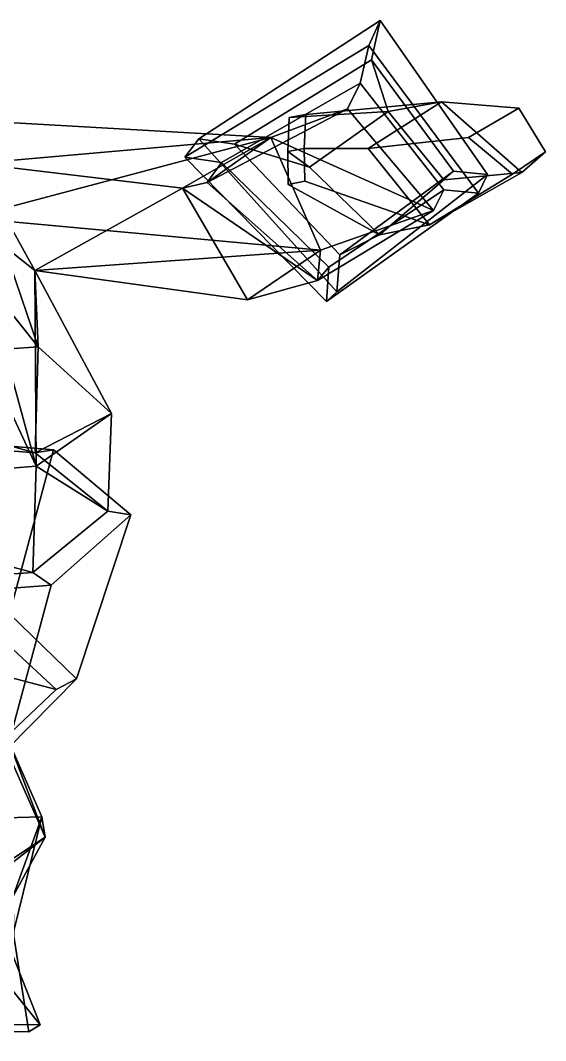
# Model space of a CAD drawing. Extents: x -246 to 268, y -156 to 306.
# Drawn here: x 94.7 to 267.6, y -155.9 to 179.9 of the extents above; entities that cross this region are included whole.
import ezdxf

# ---------------------------------------------------------------- set-up
doc = ezdxf.new("R2010")
doc.units = 0

msp = doc.modelspace()

# ---------------------------------------------------------------- linework, layer by layer
for points in [[(148.894745, 134.912842, 89.482346), (153.398788, 140.885071, 121.751648), (213.174103, 179.919525, 106.627563), (209.411362, 171.690369, 75.521507)], [(153.398788, 140.885071, 121.751648), (165.166962, 139.149902, 120.751259), (210.246796, 166.93222, 109.46521), (213.174103, 179.919525, 106.627563)], [(248.501953, 129.196075, 113.217079), (245.551758, 123.032867, 80.808334), (209.411362, 171.690369, 75.521507), (213.174103, 179.919525, 106.627563)], [(248.501953, 129.196075, 113.217079), (213.174103, 179.919525, 106.627563), (210.246796, 166.93222, 109.46521), (237.214813, 130.294617, 114.285675)], [(148.894745, 134.912842, 89.482346), (209.411362, 171.690369, 75.521507), (206.537277, 159.304565, 78.237061), (160.865448, 133.108276, 88.472389)], [(245.551758, 123.032867, 80.808334), (234.090454, 124.108307, 81.901169), (206.537277, 159.304565, 78.237061), (209.411362, 171.690369, 75.521507)], [(189.870117, 131.575867, 115.354988), (215.812973, 149.946167, 100.138374), (210.246796, 166.93222, 109.46521), (165.166962, 139.149902, 120.751259)], [(234.088654, 127.456055, 95.059471), (237.214813, 130.294617, 114.285675), (210.246796, 166.93222, 109.46521), (215.812973, 149.946167, 100.138374)], [(202.392609, 150.781982, 43.34531), (156.174286, 126.519318, 53.269608), (160.865448, 133.108276, 88.472389), (206.537277, 159.304565, 78.237061)], [(234.090454, 124.108307, 81.901169), (230.683075, 117.361572, 46.583179), (202.392609, 150.781982, 43.34531), (206.537277, 159.304565, 78.237061)], [(188.634995, 148.950439, 167.005005), (233.324875, 153.101013, 128.325363), (215.812973, 149.946167, 100.138374), (183.140289, 147.935669, 155.332794)], [(188.132202, 137.795959, 169.153183), (209.130112, 137.738525, 158.842651), (233.324875, 153.101013, 128.325363), (188.634995, 148.950439, 167.005005)], [(242.240585, 141.415283, 202.329941), (258.767395, 151.041138, 192.506546), (233.324875, 153.101013, 128.325363), (209.130112, 137.738525, 158.842651)], [(259.812714, 129.852661, 119.529266), (234.088654, 127.456055, 95.059471), (215.812973, 149.946167, 100.138374), (233.324875, 153.101013, 128.325363)], [(267.580261, 136.681519, 178.661301), (259.812714, 129.852661, 119.529266), (233.324875, 153.101013, 128.325363), (258.767395, 151.041138, 192.506546)], [(79.974503, 132.775574, 33.678898), (177.124634, 141.409546, -2.05074), (59.95433, 148.093018, -12.89994)], [(77.548683, 114.980743, -40.449852), (59.95433, 148.093018, -12.89994), (177.124634, 141.409546, -2.05074)], [(156.174286, 126.519318, 53.269608), (202.392609, 150.781982, 43.34531), (177.124634, 141.409546, -2.05074)], [(230.683075, 117.361572, 46.583179), (177.124634, 141.409546, -2.05074), (202.392609, 150.781982, 43.34531)], [(182.74231, 136.769226, 157.412445), (183.140289, 147.935669, 155.332794), (215.812973, 149.946167, 100.138374), (189.870117, 131.575867, 115.354988)], [(188.132202, 137.795959, 169.153183), (188.634995, 148.950439, 167.005005), (183.140289, 147.935669, 155.332794), (182.74231, 136.769226, 157.412445)], [(256.694427, 129.306702, 198.010986), (267.580261, 136.681519, 178.661301), (258.767395, 151.041138, 192.506546), (242.240585, 141.415283, 202.329941)], [(77.548683, 114.980743, -40.449852), (177.124634, 141.409546, -2.05074), (193.447266, 104.333984, -18.295084)], [(79.974503, 132.775574, 33.678898), (148.102493, 124.732635, 39.097389), (177.124634, 141.409546, -2.05074)], [(156.174286, 126.519318, 53.269608), (177.124634, 141.409546, -2.05074), (148.102493, 124.732635, 39.097389)], [(230.683075, 117.361572, 46.583179), (193.447266, 104.333984, -18.295084), (177.124634, 141.409546, -2.05074)], [(256.694427, 129.306702, 198.010986), (242.240585, 141.415283, 202.329941), (209.130112, 137.738525, 158.842651), (229.399094, 112.639526, 136.888596)], [(195.44104, 87.346832, 93.378006), (198.914063, 90.52861, 127.222794), (153.398788, 140.885071, 121.751648), (148.894745, 134.912842, 89.482346)], [(198.914063, 90.52861, 127.222794), (199.849289, 102.73497, 124.761841), (165.166962, 139.149902, 120.751259), (153.398788, 140.885071, 121.751648)], [(212.868332, 109.378601, 108.140327), (189.870117, 131.575867, 115.354988), (165.166962, 139.149902, 120.751259), (199.849289, 102.73497, 124.761841)], [(188.360992, 126.964355, 170.960052), (188.132202, 137.795959, 169.153183), (182.74231, 136.769226, 157.412445), (182.859833, 125.945496, 159.24733)], [(188.360992, 126.964355, 170.960052), (229.399094, 112.639526, 136.888596), (209.130112, 137.738525, 158.842651), (188.132202, 137.795959, 169.153183)], [(195.44104, 87.346832, 93.378006), (148.894745, 134.912842, 89.482346), (160.865448, 133.108276, 88.472389), (196.292542, 98.649597, 91.100883)], [(182.859833, 125.945496, 159.24733), (182.74231, 136.769226, 157.412445), (189.870117, 131.575867, 115.354988), (212.868332, 109.378601, 108.140327)], [(256.694427, 129.306702, 198.010986), (229.399094, 112.639526, 136.888596), (259.812714, 129.852661, 119.529266), (267.580261, 136.681519, 178.661301)], [(99.904861, 33.163208, -74.57486), (-1.652143, 25.093613, -107.49527), (53.331169, 133.301697, -54.914394)], [(-0.723967, 65.301605, 106.830841), (100.589821, 72.459564, 74.652657), (53.51025, 131.440948, 40.065685)], [(99.904861, 33.163208, -74.57486), (53.331169, 133.301697, -54.914394), (77.548683, 114.980743, -40.449852)], [(100.589821, 72.459564, 74.652657), (79.974503, 132.775574, 33.678898), (53.51025, 131.440948, 40.065685)], [(100.589821, 72.459564, 74.652657), (99.45327, 97.628021, -2.402007), (79.974503, 132.775574, 33.678898)], [(99.45327, 97.628021, -2.402007), (148.102493, 124.732635, 39.097389), (79.974503, 132.775574, 33.678898)], [(156.174286, 126.519318, 53.269608), (192.516037, 94.311829, 55.36002), (196.292542, 98.649597, 91.100883), (160.865448, 133.108276, 88.472389)], [(195.44104, 87.346832, 93.378006), (245.551758, 123.032867, 80.808334), (248.501953, 129.196075, 113.217079), (198.914063, 90.52861, 127.222794)], [(198.914063, 90.52861, 127.222794), (248.501953, 129.196075, 113.217079), (237.214813, 130.294617, 114.285675), (199.849289, 102.73497, 124.761841)], [(212.868332, 109.378601, 108.140327), (199.849289, 102.73497, 124.761841), (237.214813, 130.294617, 114.285675), (234.088654, 127.456055, 95.059471)], [(229.399094, 112.639526, 136.888596), (212.868332, 109.378601, 108.140327), (234.088654, 127.456055, 95.059471), (259.812714, 129.852661, 119.529266)], [(169.417801, 87.936935, 16.158796), (148.102493, 124.732635, 39.097389), (99.45327, 97.628021, -2.402007)], [(192.516037, 94.311829, 55.36002), (156.174286, 126.519318, 53.269608), (148.102493, 124.732635, 39.097389)], [(192.516037, 94.311829, 55.36002), (148.102493, 124.732635, 39.097389), (169.417801, 87.936935, 16.158796)], [(188.360992, 126.964355, 170.960052), (182.859833, 125.945496, 159.24733), (212.868332, 109.378601, 108.140327), (229.399094, 112.639526, 136.888596)], [(192.516037, 94.311829, 55.36002), (230.683075, 117.361572, 46.583179), (234.090454, 124.108307, 81.901169), (196.292542, 98.649597, 91.100883)], [(195.44104, 87.346832, 93.378006), (196.292542, 98.649597, 91.100883), (234.090454, 124.108307, 81.901169), (245.551758, 123.032867, 80.808334)], [(99.904861, 33.163208, -74.57486), (77.548683, 114.980743, -40.449852), (99.45327, 97.628021, -2.402007)], [(99.45327, 97.628021, -2.402007), (77.548683, 114.980743, -40.449852), (193.447266, 104.333984, -18.295084)], [(192.516037, 94.311829, 55.36002), (193.447266, 104.333984, -18.295084), (230.683075, 117.361572, 46.583179)], [(169.417801, 87.936935, 16.158796), (99.45327, 97.628021, -2.402007), (193.447266, 104.333984, -18.295084)], [(192.516037, 94.311829, 55.36002), (169.417801, 87.936935, 16.158796), (193.447266, 104.333984, -18.295084)], [(100.589821, 72.459564, 74.652657), (124.653641, 50.533203, -8.384689), (99.45327, 97.628021, -2.402007)], [(124.653641, 50.533203, -8.384689), (99.904861, 33.163208, -74.57486), (99.45327, 97.628021, -2.402007)], [(99.546242, 37.592361, 69.362274), (100.589821, 72.459564, 74.652657), (-0.723967, 65.301605, 106.830841)], [(99.546242, 37.592361, 69.362274), (124.653641, 50.533203, -8.384689), (100.589821, 72.459564, 74.652657)], [(99.546242, 37.592361, 69.362274), (-0.723967, 65.301605, 106.830841), (-0.820485, 45.670685, 98.890442)], [(99.546242, 37.592361, 69.362274), (123.446106, 18.349152, -3.487797), (124.653641, 50.533203, -8.384689)], [(123.446106, 18.349152, -3.487797), (99.904861, 33.163208, -74.57486), (124.653641, 50.533203, -8.384689)], [(-0.929612, -7.340988, 118.528465), (91.12429, -15.414917, 85.105835), (105.642021, 38.541595, 77.64621), (-0.769155, 47.628754, 110.989586)], [(-0.769155, 47.628754, 110.989586), (105.642021, 38.541595, 77.64621), (99.546242, 37.592361, 69.362274), (-0.820485, 45.670685, 98.890442)], [(105.642021, 38.541595, 77.64621), (91.12429, -15.414917, 85.105835), (113.1436, -36.7967, 4.117404), (131.019943, 17.148315, -3.354613)], [(131.019943, 17.148315, -3.354613), (123.446106, 18.349152, -3.487797), (99.546242, 37.592361, 69.362274), (105.642021, 38.541595, 77.64621)], [(98.859741, -1.792526, -80.201385), (-1.652143, 25.093613, -107.49527), (99.904861, 33.163208, -74.57486)], [(123.446106, 18.349152, -3.487797), (98.859741, -1.792526, -80.201385), (99.904861, 33.163208, -74.57486)], [(98.859741, -1.792526, -80.201385), (-1.790643, -8.834015, -109.072975), (-1.652143, 25.093613, -107.49527)], [(113.1436, -36.7967, 4.117404), (90.348541, -59.919838, -83.9011), (104.866272, -5.963318, -91.360733), (131.019943, 17.148315, -3.354613)], [(104.866272, -5.963318, -91.360733), (98.859741, -1.792526, -80.201385), (123.446106, 18.349152, -3.487797), (131.019943, 17.148315, -3.354613)], [(104.866272, -5.963318, -91.360733), (-1.847681, -14.226532, -123.932045), (-1.790643, -8.834015, -109.072975), (98.859741, -1.792526, -80.201385)], [(90.348541, -59.919838, -83.9011), (-2.007901, -69.20282, -116.391182), (-1.847681, -14.226532, -123.932045), (104.866272, -5.963318, -91.360733)], [(91.12429, -15.414917, 85.105835), (85.805344, -21.105606, 77.468887), (106.544273, -40.33799, 4.630475), (113.1436, -36.7967, 4.117404)], [(85.805344, -21.105606, 77.468887), (64.572388, -18.119736, 61.644115), (80.083908, -33.393753, 3.788202), (106.544273, -40.33799, 4.630475)], [(106.544273, -40.33799, 4.630475), (80.083908, -33.393753, 3.788202), (64.029922, -49.240952, -56.538383), (85.118843, -60.490494, -72.094772)], [(113.1436, -36.7967, 4.117404), (106.544273, -40.33799, 4.630475), (85.118843, -60.490494, -72.094772), (90.348541, -59.919838, -83.9011)], [(101.789253, -82.263947, -8.603221), (85.671013, -82.681053, -17.293938), (90.859894, -57.210678, -16.865622)], [(102.865067, -88.853928, 7.545064), (90.859894, -57.210678, -16.865622), (90.986305, -62.013817, 2.130024)], [(102.865067, -88.853928, 7.545064), (101.789253, -82.263947, -8.603221), (90.859894, -57.210678, -16.865622)], [(78.802856, -104.792625, 30.601521), (102.865067, -88.853928, 7.545064), (90.986305, -62.013817, 2.130024)], [(92.591805, -119.759796, -41.893444), (85.671013, -82.681053, -17.293938), (101.789253, -82.263947, -8.603221)], [(92.591805, -119.759796, -41.893444), (101.789253, -82.263947, -8.603221), (92.250244, -108.520477, -17.361513)], [(92.250244, -108.520477, -17.361513), (101.789253, -82.263947, -8.603221), (102.865067, -88.853928, 7.545064)], [(92.250244, -108.520477, -17.361513), (102.865067, -88.853928, 7.545064), (67.388504, -116.495552, 4.93552)], [(67.388504, -116.495552, 4.93552), (102.865067, -88.853928, 7.545064), (78.802856, -104.792625, 30.601521)], [(30.305376, -152.844193, 76.90464), (97.488777, -153.02951, 76.90464), (92.212212, -119.444244, 76.90464), (45.072262, -119.444244, 76.90464)], [(87.703423, -133.972473, -75.568932), (92.591805, -119.759796, -41.893444), (92.212204, -127.827744, 18.013037), (101.192635, -150.723206, 10.605292)], [(97.488777, -153.02951, 76.90464), (101.192635, -150.723206, 10.605292), (92.212204, -127.827744, 18.013037), (92.212212, -119.444244, 76.90464)], [(87.703423, -133.972473, -75.568932), (101.192635, -150.723206, 10.605292), (34.009247, -150.61731, 6.901412), (24.831133, -155.864334, -50.172352)], [(97.488777, -153.02951, 76.90464), (30.305376, -152.844193, 76.90464), (34.009247, -150.61731, 6.901412), (101.192635, -150.723206, 10.605292)]]:
    msp.add_3dface(points)

doc.saveas('drawing.dxf')
